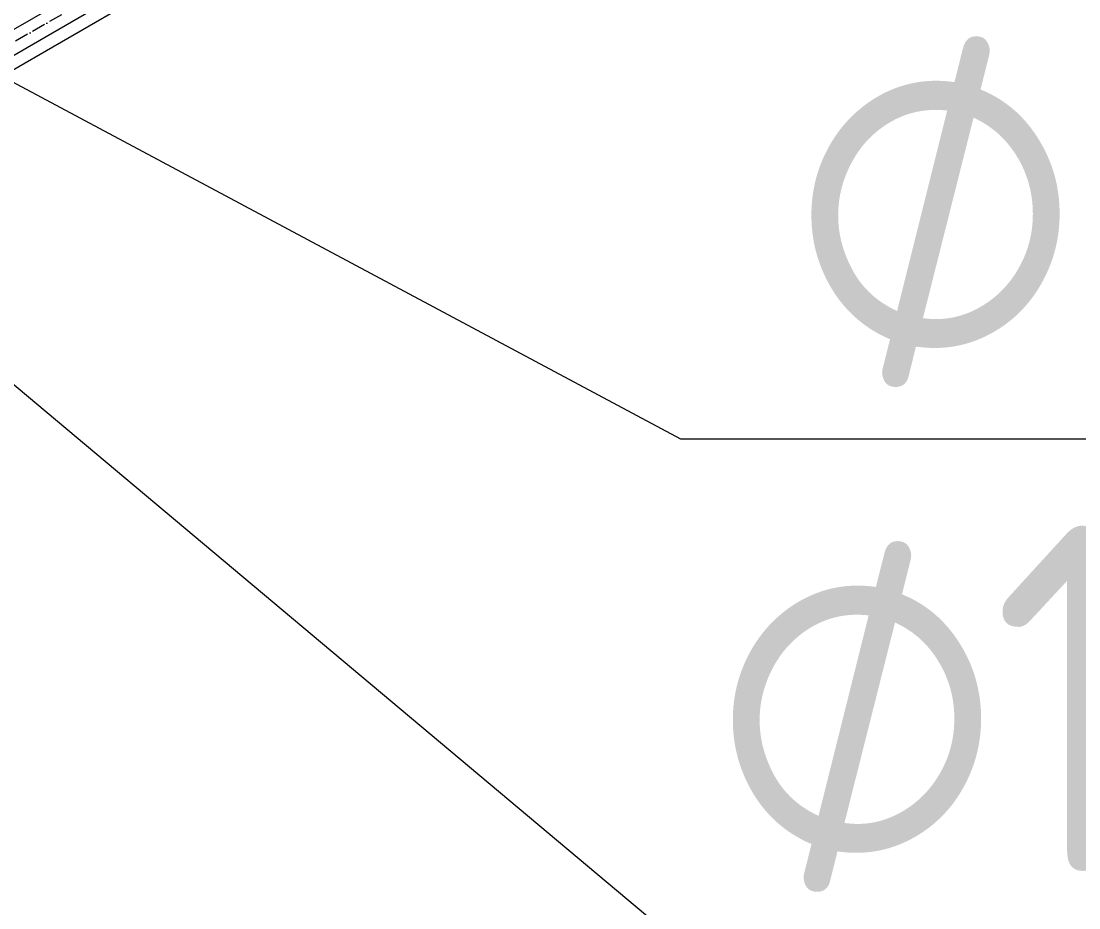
# Model space of a CAD drawing. Header units: millimetres. Extents: x -88595 to 880822, y -1054509 to -148035.
# Drawn here: x 387417 to 388180, y -328142 to -327502 of the extents above; entities that cross this region are included whole.
import ezdxf

# ---------------------------------------------------------------- set-up
doc = ezdxf.new("R2010")
doc.units = ezdxf.units.MM
doc.linetypes.add('$12$ADSK_Осевая', pattern=[14, 10, -2, 0, -2])
for name, color, linetype, lineweight in [('Изоляция', 7, 'Continuous', 18), ('Марки', 7, 'Continuous', 20), ('Трубопровод', 7, 'Continuous', 18)]:
    doc.layers.add(name, color=color, linetype=linetype, lineweight=lineweight)
doc.styles.add('$10$GOST Common', font='GOST_Common.ttf', dxfattribs={"width": 0.9, "height": 250})
doc.styles.add('$6$GOST Common_1', font='GOST_Common.ttf', dxfattribs={"width": 0.9, "height": 250})

# ---------------------------------------------------------------- blocks, each defined once
blk = doc.blocks.new('$0$ADSK_M_Трубы - Диаметр_10-3265709-В_ОВ3_1')
at = {"layer": 'Марки'}
blk.add_line((-18838.4, 4128.33), (-17838.4, 4128.33), dxfattribs=at)

msp = doc.modelspace()

# ---------------------------------------------------------------- linework, layer by layer
at = {"layer": 'Изоляция', "color": 134, "true_color": 0x00a6a6}
msp.add_line((386806.38, -327886.26), (387942.6, -327230.26), dxfattribs=at)
at = {"layer": 'Марки'}
for p, q in [((387355.24, -327516.68), (387892.74, -327803.65)), ((387245.92, -327626), (387892.74, -328168.05))]:
    msp.add_line(p, q, dxfattribs=at)
at = {"layer": 'Трубопровод', "color": 134, "true_color": 0x00a6a6}
for p, q in [((387930.16, -327208.72), (386791.84, -327865.93)), ((386799.78, -327879.68), (387938.1, -327222.47))]:
    msp.add_line(p, q, dxfattribs=at)
at = {"layer": 'Трубопровод', "color": 134, "linetype": '$12$ADSK_Осевая', "true_color": 0x00a6a6}
msp.add_line((387934.13, -327215.59), (386795.81, -327872.81), dxfattribs=at)
msp.add_line((387934.13, -327215.59), (386795.81, -327872.81), dxfattribs=at)

# ---------------------------------------------------------------- block references
at = {"layer": 'Марки'}
msp.add_blockref('$0$ADSK_M_Трубы - Диаметр_10-3265709-В_ОВ3_1', (406731.13, -331931.98), dxfattribs=at)

# ---------------------------------------------------------------- texts
at = {"layer": 'Марки', "lineweight": 9, "char_height": 250, "attachment_point": 1}
for s, insert, width, style in [('\\fGOST Common|b0|i0|c254|p34|;\\W.9;⌀', (387971.95, -327502.07), 245.3164, '$6$GOST Common_1'), ('15.88', (388117.66, -327866.48), 800.8858, '$10$GOST Common'), ('\\fGOST Common|b0|i0|c254|p34|;\\W.9;⌀', (387915.25, -327866.48), 245.3164, '$6$GOST Common_1')]:
    msp.add_mtext(s, dxfattribs=dict(at, insert=insert, width=width, style=style))

doc.saveas('drawing.dxf')
